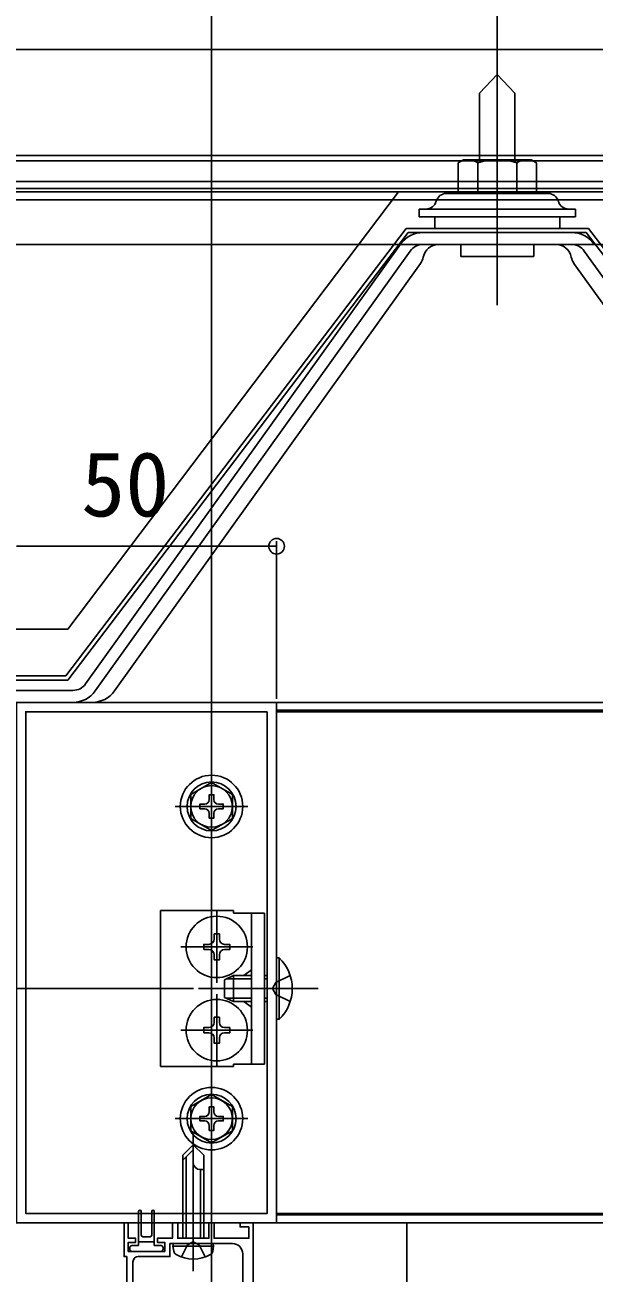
# Model space of a CAD drawing. Units: millimetres, scale not verified. Extents: x -875 to 875, y -1300 to 1294.
# Drawn here: x -514.2 to -404.9, y 271.4 to 511.3 of the extents above; entities that cross this region are included whole.
import ezdxf
from ezdxf.enums import TextEntityAlignment as Align

# ---------------------------------------------------------------- set-up
doc = ezdxf.new("R2010")
doc.units = ezdxf.units.MM
doc.header["$LTSCALE"] = 8
for name, color, linetype in [('0-3_YKK_11', 7, 'Continuous'), ('0-4_YKK_12', 2, 'Continuous'), ('0-5_YKK_13', 4, 'Continuous'), ('0-6_YKK_D', 6, 'Continuous')]:
    doc.layers.add(name, color=color, linetype=linetype)
doc.styles.add('ＭＳ ゴシック', font='')
doc.styles.get('ＭＳ ゴシック').set_extended_font_data('MS Gothic')

msp = doc.modelspace()

# ---------------------------------------------------------------- linework, layer by layer
at = {"layer": '0-3_YKK_11'}
for points in [[(-465.9, 381.104), (-465.9, 281.104), (-515.9, 281.104), (-515.9, 381.104)], [(-467.7, 379.304), (-467.7, 282.904), (-514.1, 282.904), (-514.1, 379.304)]]:
    msp.add_lwpolyline(points, close=True, dxfattribs=at)
for points in [[(-494.707, 254.604), (-494.707, 274.604), (-495.207, 274.604), (-495.207, 281.104), (-494.407, 281.104), (-494.407, 278.104), (-493.007, 278.104), (-493.007, 277.304), (-494.407, 277.304), (-494.407, 275.604), (-487.407, 275.604), (-487.407, 277.304), (-488.807, 277.304), (-488.807, 278.104), (-485.907, 278.104), (-485.907, 281.104), (-484.907, 281.104), (-484.907, 278.104), (-478.907, 278.104), (-478.907, 281.104), (-477.907, 281.104), (-477.907, 278.104), (-471.207, 278.104), (-471.207, 280.304), (-472.907, 280.304), (-472.907, 281.104), (-470.407, 281.104)], [(-470.407, 281.104), (-470.407, 254.604), (-476.407, 254.604), (-476.407, 255.804), (-477.907, 255.804), (-477.907, 259.804), (-476.707, 259.804), (-476.707, 257.004), (-475.207, 257.004), (-475.207, 255.804), (-472.607, 255.804)], [(-474.407, 277.104), (-481.449, 277.104), (-481.632, 277.224), (-482.182, 277.224), (-482.365, 277.104), (-486.407, 277.104), (-486.407, 274.604), (-492.507, 274.604)], [(-493.507, 273.604), (-493.507, 264.204)], [(-471.607, 256.804), (-471.607, 264.304), (-472.407, 265.104), (-472.407, 275.104)]]:
    msp.add_lwpolyline(points, dxfattribs=at)
for centre, radius, start, end in [((-474.407, 275.104), 2, 0.00001, 89.99999), ((-492.507, 273.604), 1, 90.00001, 179.99999)]:
    msp.add_arc(centre, radius, start, end, dxfattribs=at)
at = {"layer": '0-4_YKK_12'}
for p, q in [((-478.4, -282.054), (-478.4, 558.946)), ((-673.5, 506.554), (-303.95, 506.554)), ((-673.5, 486.194), (-303.95, 486.194)), ((-673.5, 485.194), (-303.95, 485.194)), ((-303.95, 379.604), (-465.9, 379.604)), ((-465.9, 379.604), (-303.95, 379.604)), ((-303.95, 379.304), (-465.9, 379.304)), ((-440.9, 281.104), (-515.9, 281.104)), ((-468, 282.904), (-513.8, 282.904)), ((-303.95, 282.904), (-465.9, 282.904)), ((-303.95, 282.604), (-465.9, 282.604)), ((-465.9, 282.604), (-303.95, 282.604)), ((-440.9, 222.904), (-440.9, 281.104))]:
    msp.add_line(p, q, dxfattribs=at)
for points in [[(-673.5, 479.194), (-634.5, 479.194), (-303.95, 479.194)], [(-673.5, 477.694), (-603.366, 477.694), (-303.95, 477.694)], [(-303.95, 281.104), (-643.5, 281.104), (-643.5, 381.104), (-303.95, 381.104)]]:
    msp.add_lwpolyline(points, dxfattribs=at)
at = {"layer": '0-5_YKK_13'}
for p, q in [((-423.5, 513.507), (-423.5, 457.47)), ((-423.5, 501.804), (-426.9, 498.158)), ((-423.5, 501.804), (-420.1, 498.158)), ((-426.9, 498.158), (-426.9, 485.404)), ((-420.1, 498.158), (-420.1, 485.404)), ((-430, 485.404), (-431.006, 484.823)), ((-431.006, 478.904), (-431.006, 484.823)), ((-417, 485.404), (-430, 485.404)), ((-427.253, 478.904), (-427.253, 484.823)), ((-419.747, 478.904), (-419.747, 484.823)), ((-417, 485.404), (-415.994, 484.823)), ((-415.994, 478.904), (-415.994, 484.823)), ((-673.5, 479.894), (-303.95, 479.894)), ((-634.5, 481.194), (-303.95, 481.194)), ((-303.95, 479.194), (-634.5, 479.194)), ((-413.7, 478.904), (-433.3, 478.904)), ((-415.994, 478.904), (-431.006, 478.904)), ((-438.5, 475.904), (-437.25, 475.904)), ((-438.5, 475.904), (-438.5, 474.404)), ((-437.25, 475.904), (-409.75, 475.904)), ((-409.75, 475.904), (-408.5, 475.904)), ((-408.5, 475.904), (-408.5, 474.404)), ((-408.5, 474.404), (-438.5, 474.404)), ((-435.5, 474.404), (-435.5, 472.204)), ((-411.5, 474.404), (-411.5, 472.204)), ((-441, 472.204), (-506.397, 386.204)), ((-506, 385.404), (-440.603, 471.404)), ((-441, 472.204), (-406, 472.204)), ((-440.603, 471.404), (-406.397, 471.404)), ((-409.224, 471.404), (-437.776, 471.404)), ((-341, 385.404), (-406.397, 471.404)), ((-406, 472.204), (-340.603, 386.204)), ((-502.602, 384.658), (-442.086, 469.189)), ((-440.215, 467.85), (-500.732, 383.319)), ((-409.224, 469.104), (-437.776, 469.104)), ((-430.5, 469.104), (-430.5, 466.804)), ((-416.5, 469.104), (-416.5, 466.804)), ((-406.785, 467.85), (-346.268, 383.319)), ((-497.043, 383.319), (-438.234, 465.465)), ((-416.5, 466.804), (-430.5, 466.804)), ((-349.957, 383.319), (-408.766, 465.465)), ((-506.397, 386.204), (-540.603, 386.204)), ((-506, 385.404), (-541, 385.404)), ((-505.042, 383.404), (-637.2, 383.404)), ((-637.2, 381.104), (-505.042, 381.104)), ((-501.352, 381.104), (-505.042, 381.104)), ((-478.4, 368.104), (-478.4, 354.104)), ((-471.4, 361.104), (-485.4, 361.104)), ((-474.198, 341.104), (-488.198, 341.104)), ((-488.198, 311.104), (-488.198, 341.104)), ((-477.398, 341.004), (-477.398, 327.204)), ((-474.198, 341.104), (-474.198, 340.604)), ((-468.198, 340.604), (-474.198, 340.604)), ((-470.698, 311.604), (-470.698, 340.604)), ((-468.198, 340.604), (-468.198, 311.604)), ((-470.498, 334.104), (-484.298, 334.104)), ((-478.898, 333.604), (-479.898, 333.604)), ((-465.391, 332.004), (-465.9, 332.004)), ((-465.9, 332.004), (-465.9, 320.204)), ((-470.698, 329.675), (-472.198, 328.604)), ((-475.9, 327.804), (-474.2, 328.604)), ((-475.9, 327.804), (-475.9, 324.404)), ((-470.698, 327.95), (-475.59, 327.95)), ((-467.7, 328.604), (-468.198, 328.604)), ((-467.7, 327.95), (-468.198, 327.95)), ((-457.9, 326.104), (-480.9, 326.104)), ((-477.398, 325.004), (-477.398, 311.204)), ((-475.9, 324.404), (-474.2, 323.604)), ((-470.698, 324.258), (-475.59, 324.258)), ((-467.7, 324.258), (-468.198, 324.258)), ((-470.698, 323.604), (-474.2, 323.604)), ((-470.698, 322.532), (-472.198, 323.604)), ((-467.7, 323.604), (-468.198, 323.604)), ((-470.498, 318.104), (-484.298, 318.104)), ((-478.898, 317.604), (-479.898, 317.604)), ((-474.198, 311.104), (-488.198, 311.104)), ((-468.198, 311.604), (-474.198, 311.604)), ((-474.198, 311.604), (-474.198, 311.104)), ((-478.4, 308.104), (-478.4, 294.104)), ((-471.4, 301.104), (-485.4, 301.104)), ((-481.907, 271.762), (-481.907, 298.238)), ((-483.907, 294.104), (-481.907, 296.104)), ((-483.907, 293.104), (-481.907, 295.104)), ((-479.907, 294.104), (-481.907, 296.104)), ((-483.907, 294.104), (-483.907, 278.104)), ((-483.307, 278.104), (-483.307, 293.704)), ((-479.907, 278.104), (-479.907, 294.104)), ((-480.574, 291.304), (-479.907, 291.304)), ((-480.507, 278.104), (-480.507, 291.304)), ((-492.407, 276.704), (-492.407, 283.254)), ((-491.907, 283.254), (-491.907, 278.704)), ((-489.907, 283.254), (-489.907, 278.704)), ((-489.407, 276.704), (-489.407, 283.254)), ((-491.607, 278.404), (-490.207, 278.404)), ((-494.107, 276.304), (-494.107, 276.004)), ((-492.407, 276.704), (-493.707, 276.704)), ((-492.407, 277.404), (-489.407, 277.404)), ((-488.107, 276.704), (-489.407, 276.704)), ((-487.707, 276.004), (-487.707, 276.304)), ((-485.819, 276.604), (-485.647, 275.629)), ((-478.083, 277.104), (-485.731, 277.104)), ((-484.207, 274.524), (-483.052, 276.841)), ((-483.052, 276.841), (-481.907, 277.45)), ((-480.762, 276.841), (-481.907, 277.45)), ((-479.607, 274.524), (-480.762, 276.841)), ((-477.995, 276.604), (-478.167, 275.629)), ((-477.995, 276.604), (-478.083, 277.104)), ((-493.707, 275.604), (-488.107, 275.604))]:
    msp.add_line(p, q, dxfattribs=at)
for points in [[(-303.95, 469.094), (-673.5, 469.094), (-673.5, 479.894)], [(-541, 395.194), (-506, 395.194), (-442.5, 479.194)], [(-477.96, 362.424), (-477.96, 363.354), (-478.84, 363.354), (-478.84, 362.424)], [(-479.72, 361.544), (-480.65, 361.544), (-480.65, 360.664), (-479.72, 360.664)], [(-477.08, 360.664), (-476.15, 360.664), (-476.15, 361.544), (-477.08, 361.544)], [(-478.84, 359.784), (-478.84, 358.854), (-477.96, 358.854), (-477.96, 359.784)], [(-477.898, 335.604), (-477.898, 336.604), (-476.898, 336.604), (-476.898, 335.604)], [(-479.898, 333.604), (-479.898, 334.604), (-478.898, 334.604)], [(-475.898, 334.604), (-474.898, 334.604), (-474.898, 333.604), (-475.898, 333.604)], [(-476.898, 332.604), (-476.898, 331.604), (-477.898, 331.604), (-477.898, 332.604)], [(-465.391, 332.004), (-465.391, 320.204), (-465.9, 320.204)], [(-470.698, 328.604), (-474.2, 328.604), (-474.2, 323.604)], [(-463.289, 328.604), (-466.067, 327.249), (-466.676, 326.104)], [(-463.289, 323.604), (-466.067, 324.959), (-466.676, 326.104)], [(-477.898, 319.604), (-477.898, 320.604), (-476.898, 320.604), (-476.898, 319.604)], [(-479.898, 317.604), (-479.898, 318.604), (-478.898, 318.604)], [(-475.898, 318.604), (-474.898, 318.604), (-474.898, 317.604), (-475.898, 317.604)], [(-476.898, 316.604), (-476.898, 315.604), (-477.898, 315.604), (-477.898, 316.604)], [(-477.96, 302.424), (-477.96, 303.354), (-478.84, 303.354), (-478.84, 302.424)], [(-479.72, 301.544), (-480.65, 301.544), (-480.65, 300.664), (-479.72, 300.664)], [(-477.08, 300.664), (-476.15, 300.664), (-476.15, 301.544), (-477.08, 301.544)], [(-478.84, 299.784), (-478.84, 298.854), (-477.96, 298.854), (-477.96, 299.784)], [(-477.995, 276.604), (-485.819, 276.604), (-485.731, 277.104)]]:
    msp.add_lwpolyline(points, dxfattribs=at)
for points in [[(-478.4, 365.723), (-482.4, 363.413), (-482.4, 358.794), (-478.4, 356.485), (-474.4, 358.794), (-474.4, 363.413)], [(-478.4, 305.723), (-482.4, 303.413), (-482.4, 298.794), (-478.4, 296.485), (-474.4, 298.794), (-474.4, 303.413)]]:
    msp.add_lwpolyline(points, close=True, dxfattribs=at)
for centre, radius in [((-478.4, 361.104), 6), ((-478.4, 361.104), 4.7), ((-478.4, 361.104), 4), ((-477.398, 334.104), 5.9), ((-477.398, 318.104), 5.9), ((-478.4, 301.104), 6), ((-478.4, 301.104), 4.7), ((-478.4, 301.104), 4)]:
    msp.add_circle(centre, radius, dxfattribs=at)
for centre, radius, start, end in [((-429.129, 482.081), 3.323, 55.61575, 124.38425), ((-423.5, 472.984), 12.419, 72.41205, 107.58795), ((-417.871, 482.081), 3.323, 55.61575, 124.38425), ((-437.25, 478.004), 2.1, 270, 344.4373), ((-433.3, 476.904), 2, 90, 164.4373), ((-413.7, 476.904), 2, 15.5627, 90), ((-409.75, 478.004), 2.1, 195.5627, 270), ((-437.776, 466.104), 5.3, 90, 144.40078), ((-409.224, 466.104), 5.3, 35.59922, 90), ((-437.776, 466.104), 3, 90, 144.40078), ((-434.776, 466.104), 3, 90, 169.36733), ((-412.224, 466.104), 3, 10.63267, 90), ((-409.224, 466.104), 3, 35.59922, 90), ((-440.673, 467.211), 3, 324.40078, 349.36733), ((-406.327, 467.211), 3, 190.63267, 215.59922), ((-505.042, 386.404), 3, 270, 324.40078), ((-505.042, 386.404), 5.3, 270, 324.40078), ((-501.352, 386.404), 5.3, 270, 324.40078), ((-479.72, 362.424), 0.88, 270, 0), ((-477.08, 362.424), 0.88, 180, 270), ((-479.72, 359.784), 0.88, 0, 90), ((-477.08, 359.784), 0.88, 90, 180), ((-478.898, 335.604), 1, 270, 0), ((-478.898, 332.604), 1, 0, 90), ((-475.898, 335.604), 1, 180, 270), ((-475.898, 332.604), 1, 90, 180), ((-471.132, 326.104), 8.232, 314.2189, 45.7811), ((-478.898, 319.604), 1, 270, 0), ((-475.898, 319.604), 1, 180, 270), ((-478.898, 316.604), 1, 0, 90), ((-475.898, 316.604), 1, 90, 180), ((-479.72, 302.424), 0.88, 270, 0), ((-477.08, 302.424), 0.88, 180, 270), ((-479.72, 299.784), 0.88, 0, 90), ((-477.08, 299.784), 0.88, 90, 180), ((-480.574, 292.637), 1.333, 180, 270), ((-492.157, 283.254), 0.25, 0, 180), ((-489.657, 283.254), 0.25, 0, 180), ((-491.607, 278.704), 0.3, 180, 270), ((-490.207, 278.704), 0.3, 270, 0), ((-493.707, 276.304), 0.4, 90, 180), ((-493.707, 276.004), 0.4, 180, 270), ((-488.107, 276.304), 0.4, 0, 90), ((-488.107, 276.004), 0.4, 270, 0), ((-484.761, 275.786), 0.9, 190, 239.36409), ((-481.907, 280.604), 6.5, 239.36409, 300.63591), ((-479.053, 275.786), 0.9, 300.63591, 350)]:
    msp.add_arc(centre, radius, start, end, dxfattribs=at)
at = {"layer": '0-6_YKK_D'}
for p, q in [((-465.9, 411.104), (-515.9, 411.104)), ((-465.9, 381.804), (-465.9, 412.104)), ((-481.9, 326.104), (-556.9, 326.104)), ((-481.9, 326.104), (-556.9, 326.104)), ((-495.807, 281.104), (-596.9, 281.104))]:
    msp.add_line(p, q, dxfattribs=at)
msp.add_circle((-465.9, 411.104), 1.5, dxfattribs=at)

# ---------------------------------------------------------------- texts
at = {"layer": '0-6_YKK_D', "style": 'ＭＳ ゴシック'}
msp.add_text('50', height=12.46, dxfattribs=at).set_placement((-503.457, 413.104), align=Align.BOTTOM_LEFT)

doc.saveas('drawing.dxf')
